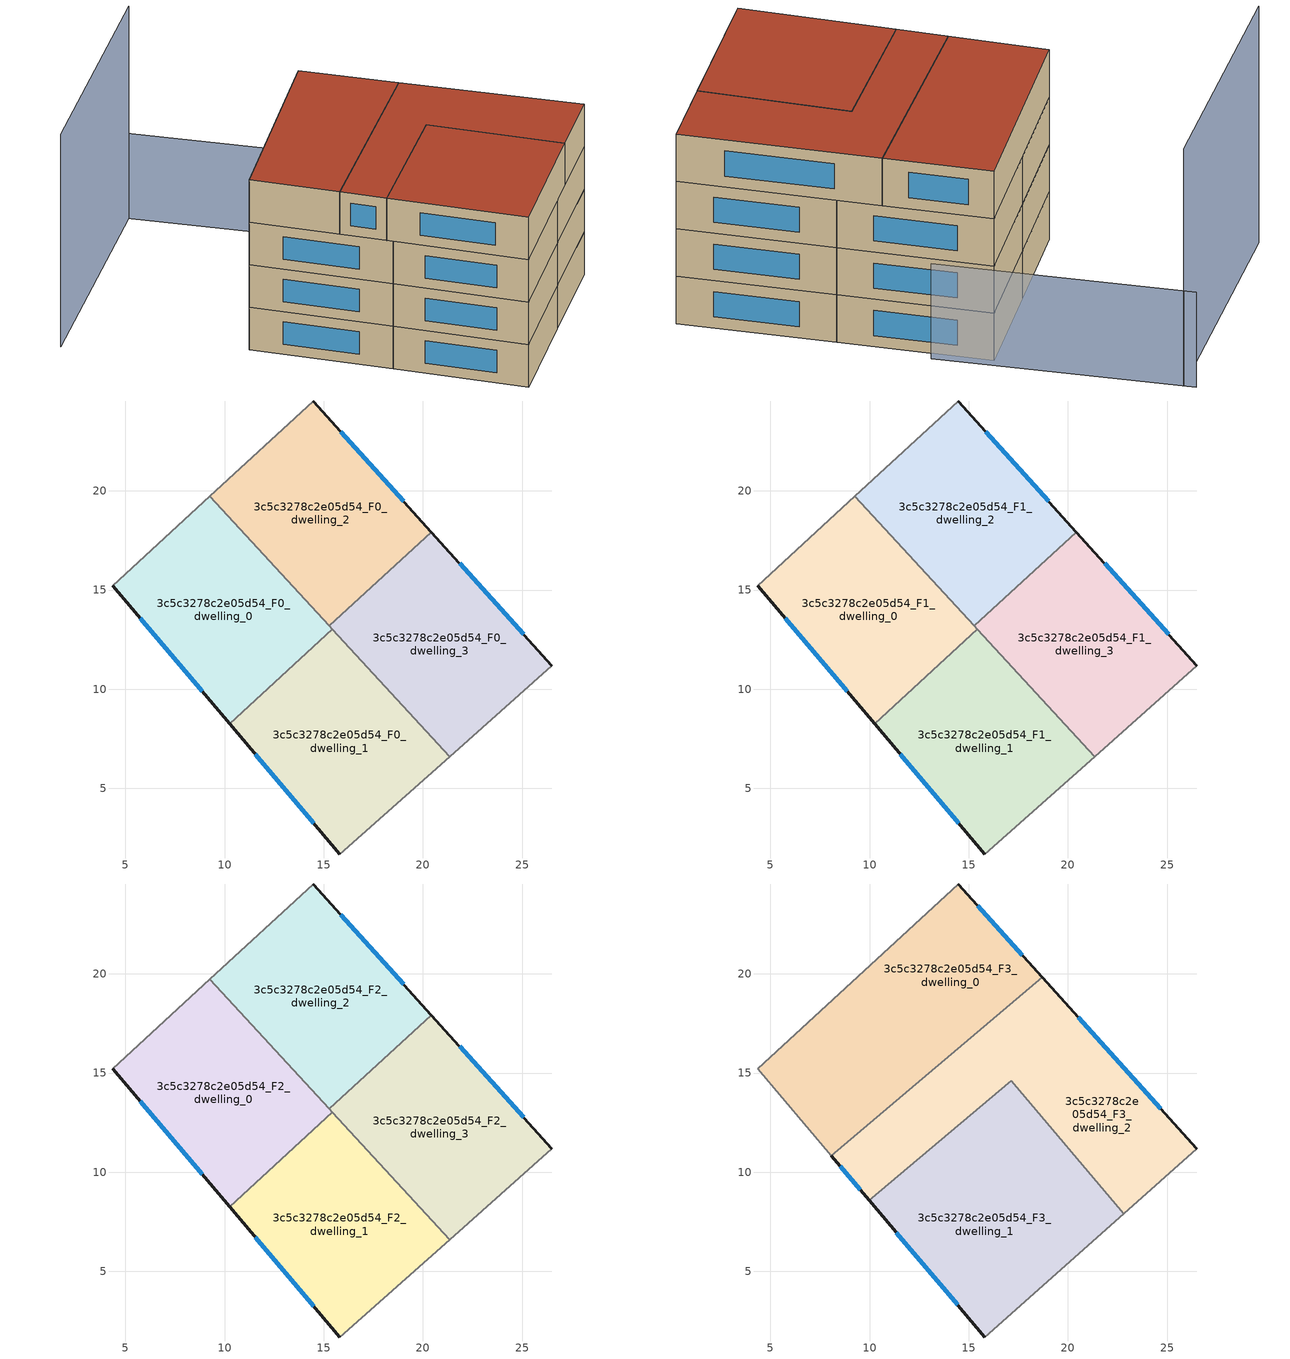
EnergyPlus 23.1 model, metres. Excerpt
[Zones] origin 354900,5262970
3c5c3278c2e05d54_F0_dwelling_0
 floor ground (EU_floor_Construction): 9.26,19.74 15.44,13.03 10.26,8.25 4.36,15.22 z0
 wall outside (EU_wall_Construction): 4.36,15.22 10.26,8.25 z0:3
 wall adiabatic (EU_wall_Construction): 9.26,19.74 4.36,15.22 z0:3
 wall to 3c5c3278c2e05d54_F0_dwelling_1 (EU_wall_Construction): 10.26,8.25 15.44,13.03 z0:3
 wall to 3c5c3278c2e05d54_F0_dwelling_2 (EU_wall_Construction): 15.29,13.19 9.26,19.74 z0:3
 wall to 3c5c3278c2e05d54_F0_dwelling_3 (EU_wall_Construction): 15.44,13.03 15.29,13.19 z0:3
 window (EU_Window_Construction): 5.75,13.59 8.87,9.89 z0.7:2.3
3c5c3278c2e05d54_F0_dwelling_1
 floor ground (EU_floor_Construction): 15.44,13.03 21.35,6.61 15.81,1.69 10.26,8.25 z0
 wall outside (EU_wall_Construction): 10.26,8.25 15.81,1.69 z0:3
 wall adiabatic (EU_wall_Construction): 15.81,1.69 21.35,6.61 z0:3
 wall to 3c5c3278c2e05d54_F0_dwelling_3 (EU_wall_Construction): 21.35,6.61 15.44,13.03 z0:3
 window (EU_Window_Construction): 11.56,6.71 14.51,3.23 z0.7:2.3
3c5c3278c2e05d54_F0_dwelling_2
 floor ground (EU_floor_Construction): 14.47,24.53 20.43,17.92 15.29,13.2 9.26,19.74 z0
 wall outside (EU_wall_Construction): 20.43,17.92 14.47,24.53 z0:3
 wall adiabatic (EU_wall_Construction): 14.47,24.53 9.26,19.74 z0:3
 wall to 3c5c3278c2e05d54_F0_dwelling_3 (EU_wall_Construction): 15.29,13.2 20.43,17.92 z0:3
 window (EU_Window_Construction): 19.03,19.48 15.87,22.98 z0.7:2.3
3c5c3278c2e05d54_F0_dwelling_3
 floor ground (EU_floor_Construction): 20.43,17.92 26.5,11.18 21.35,6.61 15.29,13.2 z0
 wall outside (EU_wall_Construction): 26.5,11.18 20.43,17.92 z0:3
 wall adiabatic (EU_wall_Construction): 21.35,6.61 26.5,11.18 z0:3
 window (EU_Window_Construction): 25.08,12.76 21.85,16.34 z0.7:2.3
3c5c3278c2e05d54_F1_dwelling_0
 floor to 3c5c3278c2e05d54_F0_dwelling_0 (EU_floor_Construction): 9.26,19.74 15.44,13.03 10.26,8.25 4.36,15.22 z3
 wall outside (EU_wall_Construction): 4.36,15.22 10.26,8.25 z3:6
 wall adiabatic (EU_wall_Construction): 9.26,19.74 4.36,15.22 z3:6
 wall to 3c5c3278c2e05d54_F1_dwelling_1 (EU_wall_Construction): 10.26,8.25 15.44,13.03 z3:6
 wall to 3c5c3278c2e05d54_F1_dwelling_2 (EU_wall_Construction): 15.29,13.19 9.26,19.74 z3:6
 wall to 3c5c3278c2e05d54_F1_dwelling_3 (EU_wall_Construction): 15.44,13.03 15.29,13.19 z3:6
 window (EU_Window_Construction): 5.75,13.59 8.87,9.89 z3.7:5.3
3c5c3278c2e05d54_F1_dwelling_1
 floor to 3c5c3278c2e05d54_F0_dwelling_1 (EU_floor_Construction): 15.44,13.03 21.35,6.61 15.81,1.69 10.26,8.25 z3
 wall outside (EU_wall_Construction): 10.26,8.25 15.81,1.69 z3:6
 wall adiabatic (EU_wall_Construction): 15.81,1.69 21.35,6.61 z3:6
 wall to 3c5c3278c2e05d54_F1_dwelling_3 (EU_wall_Construction): 21.35,6.61 15.44,13.03 z3:6
 window (EU_Window_Construction): 11.56,6.71 14.51,3.23 z3.7:5.3
3c5c3278c2e05d54_F1_dwelling_2
 floor to 3c5c3278c2e05d54_F0_dwelling_2 (EU_floor_Construction): 14.47,24.53 20.43,17.92 15.29,13.2 9.26,19.74 z3
 wall outside (EU_wall_Construction): 20.43,17.92 14.47,24.53 z3:6
 wall adiabatic (EU_wall_Construction): 14.47,24.53 9.26,19.74 z3:6
 wall to 3c5c3278c2e05d54_F1_dwelling_3 (EU_wall_Construction): 15.29,13.2 20.43,17.92 z3:6
 window (EU_Window_Construction): 19.03,19.48 15.87,22.98 z3.7:5.3
3c5c3278c2e05d54_F1_dwelling_3
 floor to 3c5c3278c2e05d54_F0_dwelling_3 (EU_floor_Construction): 20.43,17.92 26.5,11.18 21.35,6.61 15.29,13.2 z3
 wall outside (EU_wall_Construction): 26.5,11.18 20.43,17.92 z3:6
 wall adiabatic (EU_wall_Construction): 21.35,6.61 26.5,11.18 z3:6
 window (EU_Window_Construction): 25.08,12.76 21.85,16.34 z3.7:5.3
3c5c3278c2e05d54_F2_dwelling_0
 floor to 3c5c3278c2e05d54_F1_dwelling_0 (EU_floor_Construction): 9.26,19.74 15.44,13.03 10.26,8.25 4.36,15.22 z6
 wall outside (EU_wall_Construction): 4.36,15.22 10.26,8.25 z6:9
 wall adiabatic (EU_wall_Construction): 9.26,19.74 4.36,15.22 z6:9
 wall to 3c5c3278c2e05d54_F2_dwelling_1 (EU_wall_Construction): 10.26,8.25 15.44,13.03 z6:9
 wall to 3c5c3278c2e05d54_F2_dwelling_2 (EU_wall_Construction): 15.29,13.19 9.26,19.74 z6:9
 wall to 3c5c3278c2e05d54_F2_dwelling_3 (EU_wall_Construction): 15.44,13.03 15.29,13.19 z6:9
 window (EU_Window_Construction): 5.75,13.59 8.87,9.89 z6.7:8.3
3c5c3278c2e05d54_F2_dwelling_1
 floor to 3c5c3278c2e05d54_F1_dwelling_1 (EU_floor_Construction): 15.44,13.03 21.35,6.61 15.81,1.69 10.26,8.25 z6
 wall outside (EU_wall_Construction): 10.26,8.25 15.81,1.69 z6:9
 wall adiabatic (EU_wall_Construction): 15.81,1.69 21.35,6.61 z6:9
 wall to 3c5c3278c2e05d54_F2_dwelling_3 (EU_wall_Construction): 21.35,6.61 15.44,13.03 z6:9
 window (EU_Window_Construction): 11.56,6.71 14.51,3.23 z6.7:8.3
3c5c3278c2e05d54_F2_dwelling_2
 floor to 3c5c3278c2e05d54_F1_dwelling_2 (EU_floor_Construction): 14.47,24.53 20.43,17.92 15.29,13.2 9.26,19.74 z6
 wall outside (EU_wall_Construction): 20.43,17.92 14.47,24.53 z6:9
 wall adiabatic (EU_wall_Construction): 14.47,24.53 9.26,19.74 z6:9
 wall to 3c5c3278c2e05d54_F2_dwelling_3 (EU_wall_Construction): 15.29,13.2 20.43,17.92 z6:9
 window (EU_Window_Construction): 19.03,19.48 15.87,22.98 z6.7:8.3
3c5c3278c2e05d54_F2_dwelling_3
 floor to 3c5c3278c2e05d54_F1_dwelling_3 (EU_floor_Construction): 20.43,17.92 26.5,11.18 21.35,6.61 15.29,13.2 z6
 wall outside (EU_wall_Construction): 26.5,11.18 20.43,17.92 z6:9
 wall adiabatic (EU_wall_Construction): 21.35,6.61 26.5,11.18 z6:9
 window (EU_Window_Construction): 25.08,12.76 21.85,16.34 z6.7:8.3
3c5c3278c2e05d54_F3_dwelling_0
 floor to 3c5c3278c2e05d54_F2_dwelling_0 (EU_floor_Construction): 9.26,19.74 13.34,15.31 8.07,10.84 4.36,15.22 z9
 floor to 3c5c3278c2e05d54_F2_dwelling_2 (EU_floor_Construction): 14.47,24.53 18.7,19.84 13.34,15.31 9.26,19.74 z9
 wall outside (EU_wall_Construction): 18.7,19.84 14.47,24.53 z9:12
 wall adiabatic (EU_wall_Construction): 14.47,24.53 4.36,15.22 8.07,10.84 z9:12
 wall to 3c5c3278c2e05d54_F3_dwelling_2 (EU_wall_Construction): 8.07,10.84 18.7,19.84 z9:12
 window (EU_Window_Construction): 17.71,20.94 15.46,23.43 z9.7:11.3
 roof outside (EU_roof_Construction): 18.7,19.84 14.47,24.53 4.36,15.22 8.07,10.84 z12
3c5c3278c2e05d54_F3_dwelling_1
 floor to 3c5c3278c2e05d54_F2_dwelling_0 (EU_floor_Construction): 15.36,13.12 15.44,13.03 10.26,8.25 9.98,8.58 z9
 floor to 3c5c3278c2e05d54_F2_dwelling_1 (EU_floor_Construction): 15.44,13.03 21.35,6.61 15.81,1.69 10.26,8.25 z9
 floor to 3c5c3278c2e05d54_F2_dwelling_3 (EU_floor_Construction): 17.13,14.62 22.81,7.91 21.35,6.61 15.44,13.03 z9; 17.13,14.62 15.44,13.03 15.36,13.12 z9
 wall outside (EU_wall_Construction): 9.98,8.58 15.81,1.69 z9:12
 wall adiabatic (EU_wall_Construction): 15.81,1.69 22.82,7.91 z9:12
 wall to 3c5c3278c2e05d54_F3_dwelling_2 (EU_wall_Construction): 17.13,14.62 9.98,8.58 / 22.82,7.91 17.14,14.62 z9:12
 window (EU_Window_Construction): 11.35,6.96 14.44,3.31 z9.7:11.3
 roof outside (EU_roof_Construction): 22.82,7.91 17.14,14.62 9.98,8.58 15.81,1.69 z12
3c5c3278c2e05d54_F3_dwelling_2
 floor to 3c5c3278c2e05d54_F2_dwelling_0 (EU_floor_Construction): 13.34,15.31 15.36,13.12 9.98,8.58 8.07,10.84 z9
 floor to 3c5c3278c2e05d54_F2_dwelling_3 (EU_floor_Construction): 17.13,14.62 15.36,13.12 15.29,13.2 z9; 20.43,17.92 26.5,11.18 22.81,7.91 17.13,14.62 15.29,13.2 z9
 floor to 3c5c3278c2e05d54_F2_dwelling_2 (EU_floor_Construction): 18.7,19.84 20.43,17.92 15.29,13.2 13.34,15.31 z9
 wall outside (EU_wall_Construction): 26.5,11.18 18.7,19.84 / 8.07,10.84 9.98,8.58 z9:12
 wall adiabatic (EU_wall_Construction): 22.82,7.91 26.5,11.18 z9:12
 window (EU_Window_Construction): 24.67,13.21 20.53,17.81 / 8.52,10.31 9.53,9.11 z9.7:11.3
 roof outside (EU_roof_Construction): 26.5,11.18 18.7,19.84 8.07,10.84 9.98,8.58 17.14,14.62 22.82,7.91 z12
shading: 7,33.24 17.17,22.36 z0:6; 7.49,32.71 -4.9,22.11 z0:15
[Building]
EU S2 Campaign: North Axis=0; Terrain=City; Solar Distribution=FullExterior
[Site:Location]
Budapest.Ferenc.Liszt.Intl.AP: Latitude=47.437; Longitude=19.256; Time Zone=1; Elevation=185
[SizingPeriod:WeatherFileDays]
AnnualSizingPeriod: Begin Month=1; Begin Day of Month=1; End Month=12; End Day of Month=31; Day of Week for Start Day=Monday; Use Weather File Daylight Saving Period=No; Use Weather File Rain and Snow Indicators=No
[MATERIAL]
EU_InternalMass_Material: Roughness=MediumRough; Thickness=0.1; Conductivity=1; Density=1800; Specific Heat=900; Thermal Absorptance=0.9; Solar Absorptance=0.7; Visible Absorptance=0.7
[MATERIAL:NOMASS] Roughness=MediumRough; Thermal Absorptance=0.9; Solar Absorptance=0.7; Visible Absorptance=0.7
Name | Thermal Resistance
EU_wall_NoMass | 0.832559
EU_roof_NoMass | 1.39638
EU_floor_NoMass | 0.872794
[WINDOWMATERIAL:SIMPLEGLAZINGSYSTEM]
EU_Window_SimpleGlazing: UFactor=2.79869; Solar Heat Gain Coefficient=0.75; Visible Transmittance=0.75
[CONSTRUCTION]
EU_wall_Construction: EU_wall_NoMass
EU_roof_Construction: EU_roof_NoMass
EU_floor_Construction: EU_floor_NoMass
EU_Window_Construction: EU_Window_SimpleGlazing
EU_InternalMass_Construction: EU_InternalMass_Material
[ZONE] Type=1; Multiplier=1; Ceiling Height=autocalculate; Floor Area=autocalculate; Part of Total Floor Area=Yes
Name | Volume
3c5c3278c2e05d54_F0_dwelling_0; 3c5c3278c2e05d54_F1_dwelling_0; 3c5c3278c2e05d54_F2_dwelling_0 | 187.624
3c5c3278c2e05d54_F3_dwelling_0 | 250.161
3c5c3278c2e05d54_F0_dwelling_1; 3c5c3278c2e05d54_F1_dwelling_1; 3c5c3278c2e05d54_F2_dwelling_1 | 187.616
3c5c3278c2e05d54_F3_dwelling_1 | 250.159
3c5c3278c2e05d54_F0_dwelling_2; 3c5c3278c2e05d54_F1_dwelling_2; 3c5c3278c2e05d54_F2_dwelling_2; 3c5c3278c2e05d54_F0_dwelling_3; 3c5c3278c2e05d54_F1_dwelling_3; 3c5c3278c2e05d54_F2_dwelling_3 | 187.626
3c5c3278c2e05d54_F3_dwelling_2 | 250.149
[INTERNALMASS] Construction=EU_InternalMass_Construction
Name | Zone or ZoneList | Surface Area
3c5c3278c2e05d54_F0_dwelling_0_EU_InternalMass | 3c5c3278c2e05d54_F0_dwelling_0 | 62.5412
3c5c3278c2e05d54_F0_dwelling_1_EU_InternalMass | 3c5c3278c2e05d54_F0_dwelling_1 | 62.5387
3c5c3278c2e05d54_F0_dwelling_2_EU_InternalMass | 3c5c3278c2e05d54_F0_dwelling_2 | 62.5419
3c5c3278c2e05d54_F0_dwelling_3_EU_InternalMass | 3c5c3278c2e05d54_F0_dwelling_3 | 62.5419
3c5c3278c2e05d54_F1_dwelling_0_EU_InternalMass | 3c5c3278c2e05d54_F1_dwelling_0 | 62.5412
3c5c3278c2e05d54_F1_dwelling_1_EU_InternalMass | 3c5c3278c2e05d54_F1_dwelling_1 | 62.5387
3c5c3278c2e05d54_F1_dwelling_2_EU_InternalMass | 3c5c3278c2e05d54_F1_dwelling_2 | 62.5419
3c5c3278c2e05d54_F1_dwelling_3_EU_InternalMass | 3c5c3278c2e05d54_F1_dwelling_3 | 62.5419
3c5c3278c2e05d54_F2_dwelling_0_EU_InternalMass | 3c5c3278c2e05d54_F2_dwelling_0 | 62.5412
3c5c3278c2e05d54_F2_dwelling_1_EU_InternalMass | 3c5c3278c2e05d54_F2_dwelling_1 | 62.5387
3c5c3278c2e05d54_F2_dwelling_2_EU_InternalMass | 3c5c3278c2e05d54_F2_dwelling_2 | 62.5419
3c5c3278c2e05d54_F2_dwelling_3_EU_InternalMass | 3c5c3278c2e05d54_F2_dwelling_3 | 62.5419
3c5c3278c2e05d54_F3_dwelling_0_EU_InternalMass | 3c5c3278c2e05d54_F3_dwelling_0 | 83.3874
3c5c3278c2e05d54_F3_dwelling_1_EU_InternalMass | 3c5c3278c2e05d54_F3_dwelling_1 | 83.389
3c5c3278c2e05d54_F3_dwelling_2_EU_InternalMass | 3c5c3278c2e05d54_F3_dwelling_2 | 83.388
[OTHEREQUIPMENT] Fuel Type=Electricity; Design Level Calculation Method=Watts/Area; Power per Zone Floor Area=1; Fraction Latent=0; Fraction Radiant=0; Fraction Lost=0; Carbon Dioxide Generation Rate=0; EndUse Subcategory=EU_Step8_InternalGains
Name | Zone or ZoneList or Space or SpaceList | Schedule
EU_Step8_InternalGain_3c5c3278c2e05d54_F0_dwelling_0_f000 | 3c5c3278c2e05d54_F0_dwelling_0 | EU_Step8_GainSchedule_3c5c3278c2e05d54_F0_dwelling_0_f000
EU_Step8_InternalGain_3c5c3278c2e05d54_F0_dwelling_1_f000 | 3c5c3278c2e05d54_F0_dwelling_1 | EU_Step8_GainSchedule_3c5c3278c2e05d54_F0_dwelling_1_f000
EU_Step8_InternalGain_3c5c3278c2e05d54_F0_dwelling_2_f000 | 3c5c3278c2e05d54_F0_dwelling_2 | EU_Step8_GainSchedule_3c5c3278c2e05d54_F0_dwelling_2_f000
EU_Step8_InternalGain_3c5c3278c2e05d54_F0_dwelling_3_f000 | 3c5c3278c2e05d54_F0_dwelling_3 | EU_Step8_GainSchedule_3c5c3278c2e05d54_F0_dwelling_3_f000
EU_Step8_InternalGain_3c5c3278c2e05d54_F1_dwelling_0_f000 | 3c5c3278c2e05d54_F1_dwelling_0 | EU_Step8_GainSchedule_3c5c3278c2e05d54_F1_dwelling_0_f000
EU_Step8_InternalGain_3c5c3278c2e05d54_F1_dwelling_1_f000 | 3c5c3278c2e05d54_F1_dwelling_1 | EU_Step8_GainSchedule_3c5c3278c2e05d54_F1_dwelling_1_f000
EU_Step8_InternalGain_3c5c3278c2e05d54_F1_dwelling_2_f000 | 3c5c3278c2e05d54_F1_dwelling_2 | EU_Step8_GainSchedule_3c5c3278c2e05d54_F1_dwelling_2_f000
EU_Step8_InternalGain_3c5c3278c2e05d54_F1_dwelling_3_f000 | 3c5c3278c2e05d54_F1_dwelling_3 | EU_Step8_GainSchedule_3c5c3278c2e05d54_F1_dwelling_3_f000
EU_Step8_InternalGain_3c5c3278c2e05d54_F2_dwelling_0_f000 | 3c5c3278c2e05d54_F2_dwelling_0 | EU_Step8_GainSchedule_3c5c3278c2e05d54_F2_dwelling_0_f000
EU_Step8_InternalGain_3c5c3278c2e05d54_F2_dwelling_1_f000 | 3c5c3278c2e05d54_F2_dwelling_1 | EU_Step8_GainSchedule_3c5c3278c2e05d54_F2_dwelling_1_f000
EU_Step8_InternalGain_3c5c3278c2e05d54_F2_dwelling_2_f000 | 3c5c3278c2e05d54_F2_dwelling_2 | EU_Step8_GainSchedule_3c5c3278c2e05d54_F2_dwelling_2_f000
EU_Step8_InternalGain_3c5c3278c2e05d54_F2_dwelling_3_f000 | 3c5c3278c2e05d54_F2_dwelling_3 | EU_Step8_GainSchedule_3c5c3278c2e05d54_F2_dwelling_3_f000
EU_Step8_InternalGain_3c5c3278c2e05d54_F3_dwelling_0_f000 | 3c5c3278c2e05d54_F3_dwelling_0 | EU_Step8_GainSchedule_3c5c3278c2e05d54_F3_dwelling_0_f000
EU_Step8_InternalGain_3c5c3278c2e05d54_F3_dwelling_1_f000 | 3c5c3278c2e05d54_F3_dwelling_1 | EU_Step8_GainSchedule_3c5c3278c2e05d54_F3_dwelling_1_f000
EU_Step8_InternalGain_3c5c3278c2e05d54_F3_dwelling_2_f000 | 3c5c3278c2e05d54_F3_dwelling_2 | EU_Step8_GainSchedule_3c5c3278c2e05d54_F3_dwelling_2_f000
[ZONEVENTILATION:DESIGNFLOWRATE] Schedule=EU_AlwaysOn; Design Flow Rate Calculation Method=AirChanges/Hour; Air Changes per Hour=0.475469; Ventilation Type=Natural; Fan Pressure Rise=0; Fan Total Efficiency=1; Constant Term Coefficient=1; Temperature Term Coefficient=0; Velocity Term Coefficient=0; Velocity Squared Term Coefficient=0; Minimum Indoor Temperature=-100; Maximum Indoor Temperature=100; Delta Temperature=-100; Minimum Outdoor Temperature=-100; Maximum Outdoor Temperature=100; Maximum Wind Speed=40
Name | Zone or ZoneList or Space or SpaceList
EU_ConstantAir_3c5c3278c2e05d54_F0_dwelling_0 | 3c5c3278c2e05d54_F0_dwelling_0
EU_ConstantAir_3c5c3278c2e05d54_F0_dwelling_1 | 3c5c3278c2e05d54_F0_dwelling_1
EU_ConstantAir_3c5c3278c2e05d54_F0_dwelling_2 | 3c5c3278c2e05d54_F0_dwelling_2
EU_ConstantAir_3c5c3278c2e05d54_F0_dwelling_3 | 3c5c3278c2e05d54_F0_dwelling_3
EU_ConstantAir_3c5c3278c2e05d54_F1_dwelling_0 | 3c5c3278c2e05d54_F1_dwelling_0
EU_ConstantAir_3c5c3278c2e05d54_F1_dwelling_1 | 3c5c3278c2e05d54_F1_dwelling_1
EU_ConstantAir_3c5c3278c2e05d54_F1_dwelling_2 | 3c5c3278c2e05d54_F1_dwelling_2
EU_ConstantAir_3c5c3278c2e05d54_F1_dwelling_3 | 3c5c3278c2e05d54_F1_dwelling_3
EU_ConstantAir_3c5c3278c2e05d54_F2_dwelling_0 | 3c5c3278c2e05d54_F2_dwelling_0
EU_ConstantAir_3c5c3278c2e05d54_F2_dwelling_1 | 3c5c3278c2e05d54_F2_dwelling_1
EU_ConstantAir_3c5c3278c2e05d54_F2_dwelling_2 | 3c5c3278c2e05d54_F2_dwelling_2
EU_ConstantAir_3c5c3278c2e05d54_F2_dwelling_3 | 3c5c3278c2e05d54_F2_dwelling_3
EU_ConstantAir_3c5c3278c2e05d54_F3_dwelling_0 | 3c5c3278c2e05d54_F3_dwelling_0
EU_ConstantAir_3c5c3278c2e05d54_F3_dwelling_1 | 3c5c3278c2e05d54_F3_dwelling_1
EU_ConstantAir_3c5c3278c2e05d54_F3_dwelling_2 | 3c5c3278c2e05d54_F3_dwelling_2
[HVACTEMPLATE:THERMOSTAT] Constant Heating Setpoint=20; Constant Cooling Setpoint=50
EU_HeatOnly_3c5c3278c2e05d54_F0_dwelling_0; EU_HeatOnly_3c5c3278c2e05d54_F0_dwelling_1; EU_HeatOnly_3c5c3278c2e05d54_F0_dwelling_2; EU_HeatOnly_3c5c3278c2e05d54_F0_dwelling_3; EU_HeatOnly_3c5c3278c2e05d54_F1_dwelling_0; EU_HeatOnly_3c5c3278c2e05d54_F1_dwelling_1; EU_HeatOnly_3c5c3278c2e05d54_F1_dwelling_2; EU_HeatOnly_3c5c3278c2e05d54_F1_dwelling_3; EU_HeatOnly_3c5c3278c2e05d54_F2_dwelling_0; EU_HeatOnly_3c5c3278c2e05d54_F2_dwelling_1; EU_HeatOnly_3c5c3278c2e05d54_F2_dwelling_2; EU_HeatOnly_3c5c3278c2e05d54_F2_dwelling_3; EU_HeatOnly_3c5c3278c2e05d54_F3_dwelling_0; EU_HeatOnly_3c5c3278c2e05d54_F3_dwelling_1; EU_HeatOnly_3c5c3278c2e05d54_F3_dwelling_2
[HVACTEMPLATE:ZONE:IDEALLOADSAIRSYSTEM] System Availability Schedule=EU_AlwaysOn; Maximum Heating Supply Air Temperature=50; Minimum Cooling Supply Air Temperature=13; Maximum Heating Supply Air Humidity Ratio=0.0156; Minimum Cooling Supply Air Humidity Ratio=0.0077; Heating Limit=NoLimit; Cooling Limit=NoLimit; Heating Availability Schedule=EU_AlwaysOn; Cooling Availability Schedule=EU_CoolingOff; Dehumidification Control Type=ConstantSensibleHeatRatio; Cooling Sensible Heat Ratio=0.7; Dehumidification Setpoint=60; Humidification Control Type=None; Humidification Setpoint=30; Outdoor Air Method=None; Outdoor Air Flow Rate per Person=0.00944; Outdoor Air Flow Rate per Zone Floor Area=0; Outdoor Air Flow Rate per Zone=0; Demand Controlled Ventilation Type=None; Outdoor Air Economizer Type=NoEconomizer; Heat Recovery Type=None; Sensible Heat Recovery Effectiveness=0.7; Latent Heat Recovery Effectiveness=0.65
Name | Template Thermostat
3c5c3278c2e05d54_F0_dwelling_0 | EU_HeatOnly_3c5c3278c2e05d54_F0_dwelling_0
3c5c3278c2e05d54_F0_dwelling_1 | EU_HeatOnly_3c5c3278c2e05d54_F0_dwelling_1
3c5c3278c2e05d54_F0_dwelling_2 | EU_HeatOnly_3c5c3278c2e05d54_F0_dwelling_2
3c5c3278c2e05d54_F0_dwelling_3 | EU_HeatOnly_3c5c3278c2e05d54_F0_dwelling_3
3c5c3278c2e05d54_F1_dwelling_0 | EU_HeatOnly_3c5c3278c2e05d54_F1_dwelling_0
3c5c3278c2e05d54_F1_dwelling_1 | EU_HeatOnly_3c5c3278c2e05d54_F1_dwelling_1
3c5c3278c2e05d54_F1_dwelling_2 | EU_HeatOnly_3c5c3278c2e05d54_F1_dwelling_2
3c5c3278c2e05d54_F1_dwelling_3 | EU_HeatOnly_3c5c3278c2e05d54_F1_dwelling_3
3c5c3278c2e05d54_F2_dwelling_0 | EU_HeatOnly_3c5c3278c2e05d54_F2_dwelling_0
3c5c3278c2e05d54_F2_dwelling_1 | EU_HeatOnly_3c5c3278c2e05d54_F2_dwelling_1
3c5c3278c2e05d54_F2_dwelling_2 | EU_HeatOnly_3c5c3278c2e05d54_F2_dwelling_2
3c5c3278c2e05d54_F2_dwelling_3 | EU_HeatOnly_3c5c3278c2e05d54_F2_dwelling_3
3c5c3278c2e05d54_F3_dwelling_0 | EU_HeatOnly_3c5c3278c2e05d54_F3_dwelling_0
3c5c3278c2e05d54_F3_dwelling_1 | EU_HeatOnly_3c5c3278c2e05d54_F3_dwelling_1
3c5c3278c2e05d54_F3_dwelling_2 | EU_HeatOnly_3c5c3278c2e05d54_F3_dwelling_2
[SIZING:ZONE] Zone Cooling Design Supply Air Temperature Input Method=SupplyAirTemperature; Zone Cooling Design Supply Air Temperature=13; Zone Heating Design Supply Air Temperature Input Method=SupplyAirTemperature; Zone Heating Design Supply Air Temperature=50; Zone Cooling Design Supply Air Humidity Ratio=0.008; Zone Heating Design Supply Air Humidity Ratio=0.008; Cooling Design Air Flow Method=DesignDay; Cooling Design Air Flow Rate=0; Cooling Minimum Air Flow per Zone Floor Area=0.000762; Cooling Minimum Air Flow=0; Cooling Minimum Air Flow Fraction=0.2; Heating Design Air Flow Method=DesignDay; Heating Design Air Flow Rate=0; Heating Maximum Air Flow per Zone Floor Area=0.002032; Heating Maximum Air Flow=0.141576; Heating Maximum Air Flow Fraction=0.3; Account for Dedicated Outdoor Air System=No; Dedicated Outdoor Air System Control Strategy=NeutralSupplyAir; Dedicated Outdoor Air Low Setpoint Temperature for Design=autosize; Dedicated Outdoor Air High Setpoint Temperature for Design=autosize; Zone Load Sizing Method=Sensible Load Only No Latent Load; Zone Latent Cooling Design Supply Air Humidity Ratio Input Method=HumidityRatioDifference; Zone Cooling Design Supply Air Humidity Ratio Difference=0.005; Zone Latent Heating Design Supply Air Humidity Ratio Input Method=HumidityRatioDifference; Zone Humidification Design Supply Air Humidity Ratio Difference=0.005
3c5c3278c2e05d54_F0_dwelling_0; 3c5c3278c2e05d54_F0_dwelling_1; 3c5c3278c2e05d54_F0_dwelling_2; 3c5c3278c2e05d54_F0_dwelling_3; 3c5c3278c2e05d54_F1_dwelling_0; 3c5c3278c2e05d54_F1_dwelling_1; 3c5c3278c2e05d54_F1_dwelling_2; 3c5c3278c2e05d54_F1_dwelling_3; 3c5c3278c2e05d54_F2_dwelling_0; 3c5c3278c2e05d54_F2_dwelling_1; 3c5c3278c2e05d54_F2_dwelling_2; 3c5c3278c2e05d54_F2_dwelling_3; 3c5c3278c2e05d54_F3_dwelling_0; 3c5c3278c2e05d54_F3_dwelling_1; 3c5c3278c2e05d54_F3_dwelling_2
[SCHEDULE:CONSTANT]
Name | Hourly Value
EU_AlwaysOn | 1
EU_CoolingOff | 0
[SCHEDULE:FILE] Column Number=1; Rows to Skip at Top=0; Number of Hours of Data=8760; Column Separator=Comma; Interpolate to Timestep=No; Minutes per Item=60; Adjust Schedule for Daylight Savings=Yes
Name | File
EU_Step8_GainSchedule_3c5c3278c2e05d54_F0_dwelling_0_f000 | ../../schedules/3c5c3278c2e05d54/3c5c3278c2e05d54_F0_dwelling_0_f000_gain.csv
EU_Step8_GainSchedule_3c5c3278c2e05d54_F0_dwelling_1_f000 | ../../schedules/3c5c3278c2e05d54/3c5c3278c2e05d54_F0_dwelling_1_f000_gain.csv
EU_Step8_GainSchedule_3c5c3278c2e05d54_F0_dwelling_2_f000 | ../../schedules/3c5c3278c2e05d54/3c5c3278c2e05d54_F0_dwelling_2_f000_gain.csv
EU_Step8_GainSchedule_3c5c3278c2e05d54_F0_dwelling_3_f000 | ../../schedules/3c5c3278c2e05d54/3c5c3278c2e05d54_F0_dwelling_3_f000_gain.csv
EU_Step8_GainSchedule_3c5c3278c2e05d54_F1_dwelling_0_f000 | ../../schedules/3c5c3278c2e05d54/3c5c3278c2e05d54_F1_dwelling_0_f000_gain.csv
EU_Step8_GainSchedule_3c5c3278c2e05d54_F1_dwelling_1_f000 | ../../schedules/3c5c3278c2e05d54/3c5c3278c2e05d54_F1_dwelling_1_f000_gain.csv
EU_Step8_GainSchedule_3c5c3278c2e05d54_F1_dwelling_2_f000 | ../../schedules/3c5c3278c2e05d54/3c5c3278c2e05d54_F1_dwelling_2_f000_gain.csv
EU_Step8_GainSchedule_3c5c3278c2e05d54_F1_dwelling_3_f000 | ../../schedules/3c5c3278c2e05d54/3c5c3278c2e05d54_F1_dwelling_3_f000_gain.csv
EU_Step8_GainSchedule_3c5c3278c2e05d54_F2_dwelling_0_f000 | ../../schedules/3c5c3278c2e05d54/3c5c3278c2e05d54_F2_dwelling_0_f000_gain.csv
EU_Step8_GainSchedule_3c5c3278c2e05d54_F2_dwelling_1_f000 | ../../schedules/3c5c3278c2e05d54/3c5c3278c2e05d54_F2_dwelling_1_f000_gain.csv
EU_Step8_GainSchedule_3c5c3278c2e05d54_F2_dwelling_2_f000 | ../../schedules/3c5c3278c2e05d54/3c5c3278c2e05d54_F2_dwelling_2_f000_gain.csv
EU_Step8_GainSchedule_3c5c3278c2e05d54_F2_dwelling_3_f000 | ../../schedules/3c5c3278c2e05d54/3c5c3278c2e05d54_F2_dwelling_3_f000_gain.csv
EU_Step8_GainSchedule_3c5c3278c2e05d54_F3_dwelling_0_f000 | ../../schedules/3c5c3278c2e05d54/3c5c3278c2e05d54_F3_dwelling_0_f000_gain.csv
EU_Step8_GainSchedule_3c5c3278c2e05d54_F3_dwelling_1_f000 | ../../schedules/3c5c3278c2e05d54/3c5c3278c2e05d54_F3_dwelling_1_f000_gain.csv
EU_Step8_GainSchedule_3c5c3278c2e05d54_F3_dwelling_2_f000 | ../../schedules/3c5c3278c2e05d54/3c5c3278c2e05d54_F3_dwelling_2_f000_gain.csv
